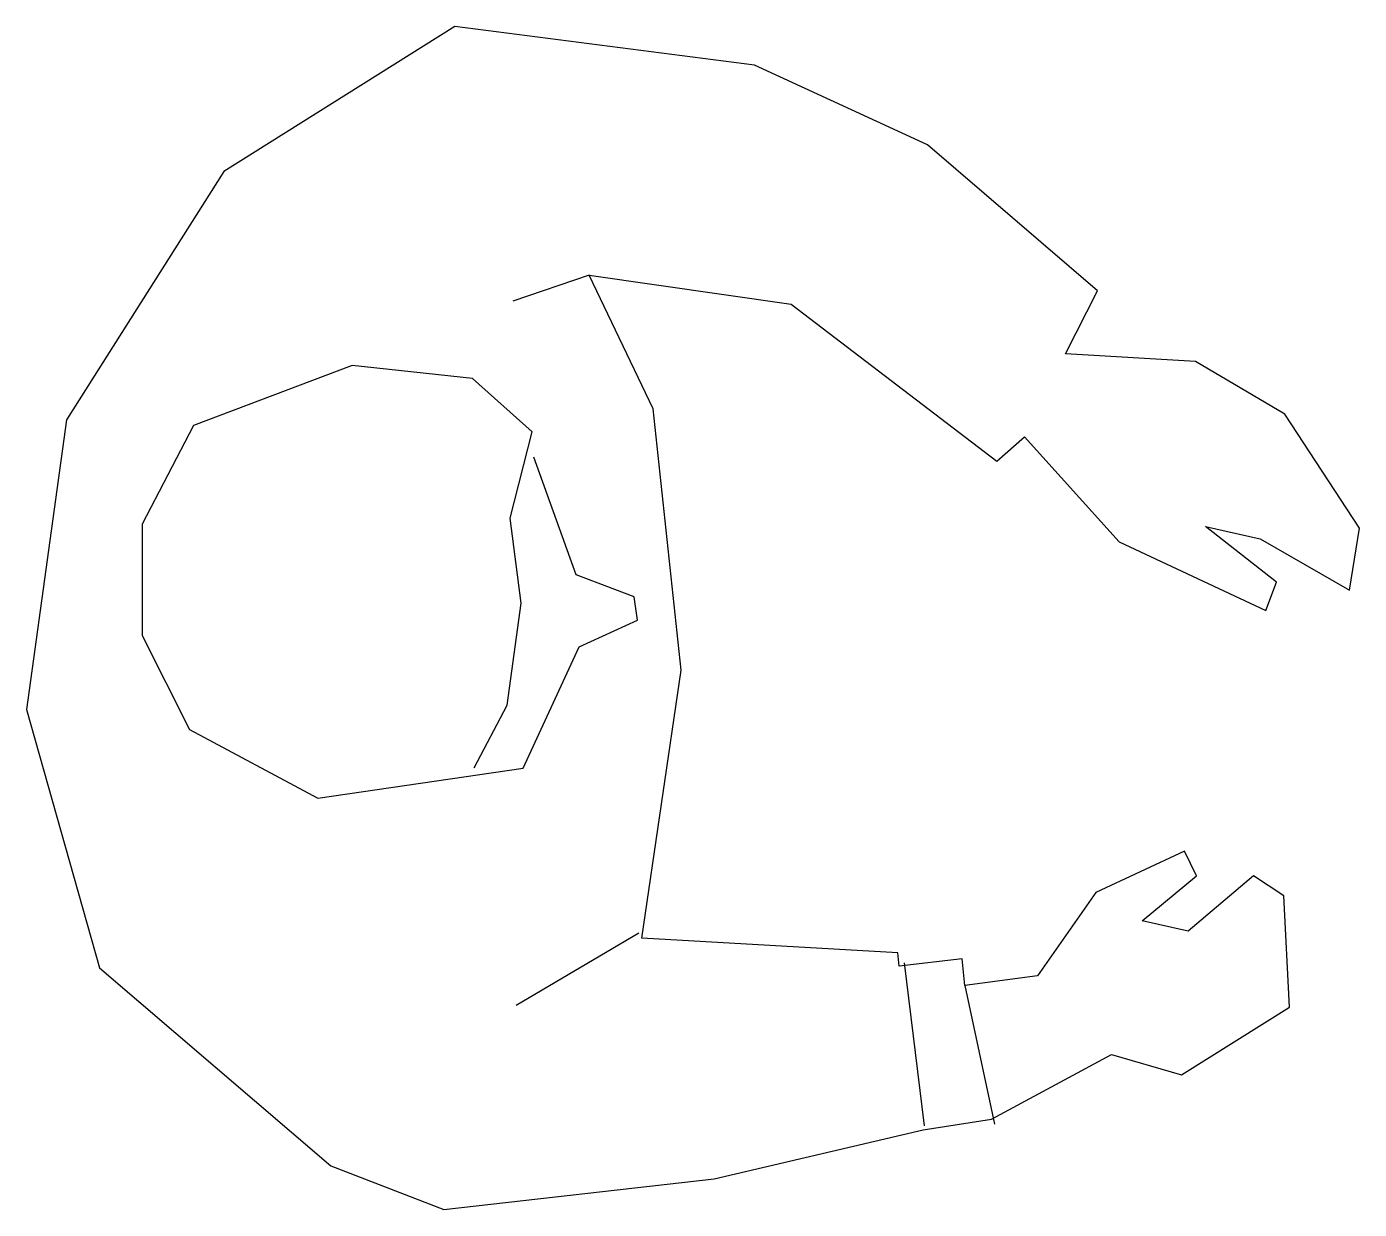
# Model space of a CAD drawing. Header units: millimetres. Extents: x -1484.869 to -1484.227, y 1862.172 to 1862.741.
import ezdxf

# ---------------------------------------------------------------- set-up
doc = ezdxf.new("R2010")
doc.units = ezdxf.units.MM
doc.header["$LTSCALE"] = 10
doc.layers.add('Humanos', color=2, linetype='Continuous')

msp = doc.modelspace()

# ---------------------------------------------------------------- linework, layer by layer
at = {"layer": 'Humanos'}
msp.add_lwpolyline([(-1484.57247, 1862.30222), (-1484.55356, 1862.4312), (-1484.56709, 1862.55701), (-1484.5979, 1862.62145), (-1484.5006, 1862.6074), (-1484.40157, 1862.53187), (-1484.38831, 1862.54365), (-1484.34278, 1862.49304), (-1484.27211, 1862.45996), (-1484.26688, 1862.47357), (-1484.30114, 1862.50039), (-1484.2748, 1862.49443), (-1484.2318, 1862.46979), (-1484.22707, 1862.49959), (-1484.26293, 1862.55455), (-1484.30602, 1862.57985), (-1484.36861, 1862.58358), (-1484.35321, 1862.61391), (-1484.43506, 1862.68421), (-1484.51829, 1862.72259), (-1484.66257, 1862.74106), (-1484.77374, 1862.67132), (-1484.84952, 1862.55174), (-1484.86872, 1862.41225), (-1484.83372, 1862.28788), (-1484.72229, 1862.19259), (-1484.66786, 1862.17168), (-1484.53764, 1862.18635), (-1484.4371, 1862.20992), (-1484.4042, 1862.21509), (-1484.34633, 1862.24629), (-1484.31262, 1862.23647), (-1484.26077, 1862.26905), (-1484.26335, 1862.32254), (-1484.27805, 1862.33225), (-1484.30951, 1862.30559), (-1484.33162, 1862.31064), (-1484.30555, 1862.33219), (-1484.31129, 1862.34408), (-1484.35389, 1862.32419), (-1484.38209, 1862.28409), (-1484.417, 1862.27938), (-1484.41826, 1862.29236), (-1484.44869, 1862.28874), (-1484.44932, 1862.29523)], close=True, dxfattribs=at)
for points in [[(-1484.5979, 1862.62145), (-1484.63467, 1862.60889)], [(-1484.65333, 1862.38424), (-1484.63744, 1862.41447), (-1484.63064, 1862.46359), (-1484.63593, 1862.5044), (-1484.62534, 1862.54596), (-1484.65408, 1862.57166), (-1484.71206, 1862.57794), (-1484.78833, 1862.54907), (-1484.81307, 1862.50162), (-1484.81307, 1862.448), (-1484.79039, 1862.40262), (-1484.72856, 1862.36961), (-1484.62961, 1862.38405), (-1484.60265, 1862.44243), (-1484.57467, 1862.45528), (-1484.57618, 1862.46661), (-1484.60416, 1862.47719), (-1484.62459, 1862.53387)], [(-1484.57402, 1862.30469), (-1484.63308, 1862.26985)], [(-1484.44622, 1862.29029), (-1484.43665, 1862.21193)], [(-1484.417, 1862.27938), (-1484.40266, 1862.21262)]]:
    msp.add_lwpolyline(points, dxfattribs=at)

doc.saveas('drawing.dxf')
